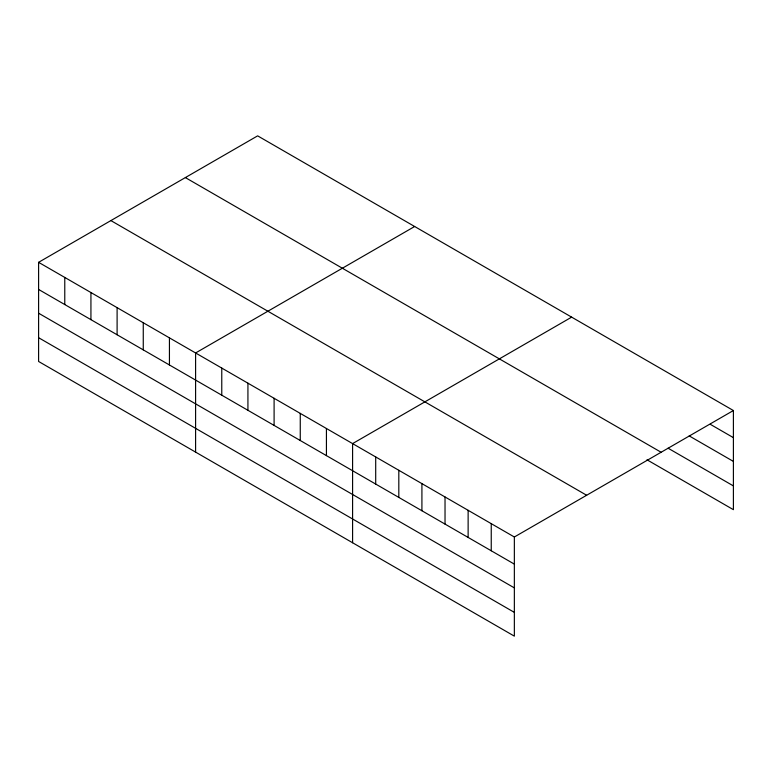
<?xml version="1.0" encoding="UTF-8"?>
<svg xmlns="http://www.w3.org/2000/svg" width="772" height="772" viewBox="0 0 772 772"><rect width="100%" height="100%" fill="white"/><g stroke="black" fill="none" stroke-linecap="round" stroke-linejoin="round"><path stroke-width="1.16" d="M38.6 262.326L514.355 536.994L514.355 636.147L38.6 361.47L38.6 262.326L257.645 135.853L733.4 410.53L733.4 509.674L646.994 459.794M414.651 226.495L195.596 352.968L195.596 452.112M571.647 317.138L352.592 443.601L352.592 542.755M514.355 536.994L733.4 410.53M710.288 424.31L733.4 437.647M689.193 435.9L733.4 461.415M668.098 448.204L733.4 485.906M185.367 177.589L661.112 452.257M110.888 220.589L586.633 495.257M38.6 289.442L514.355 564.12M38.6 313.21L514.355 587.888M38.6 337.702L514.355 612.379M491.243 523.657L491.243 550.774M468.131 510.311L468.131 537.437M445.029 496.975L445.029 524.091M421.917 483.629L421.917 510.755M398.815 470.283L398.815 497.409M375.703 456.947L375.703 484.073M326.431 428.499L326.431 455.625M300.26 413.387L300.26 440.513M274.099 398.284L274.099 425.411M247.928 383.182L247.928 410.299M221.767 368.07L221.767 395.196M169.435 337.856L169.435 364.982M143.264 322.754L143.264 349.87M117.103 307.642L117.103 334.768M90.932 292.54L90.932 319.656M64.771 277.428L64.771 304.554"/></g></svg>
